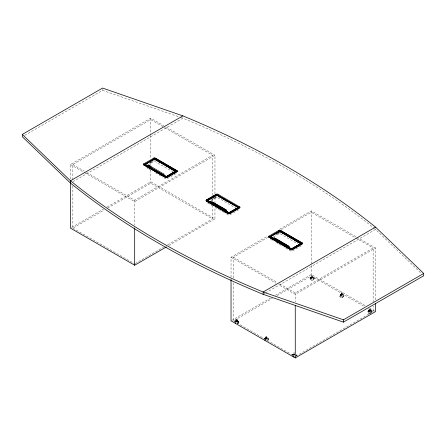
<?xml version="1.0" encoding="UTF-8"?>
<svg xmlns="http://www.w3.org/2000/svg" width="446" height="446" viewBox="0 0 446 446"><rect width="100%" height="100%" fill="white"/><g stroke="black" fill="none" stroke-linecap="round" stroke-linejoin="round"><path stroke-width="0.33" stroke-dasharray="2.23 1.67" d="M341.402 292.732L341.19 295.09L341.19 293.145L341.402 292.732L342.11 292.855L342.11 294.806L341.441 295.23M370.336 311.157L369.338 311.241L369.561 308.883L370.269 309.006L370.269 310.957L369.6 311.38M372.081 312.111C370.682 307.288 363.702 313.583 370.353 313.488M264.573 338.982L264.69 338.324C265.872 337.288 268.682 337.505 268.765 339.389L267.689 340.577M268.364 338.536L268.057 340.159L266.976 340.672M292.676 356.22L292.816 355.417L293.897 354.91L295.291 354.988M296.032 356.415L296.177 355.613M296.339 354.793L295.893 355.813M310.249 278.655L310.399 277.774C311.581 276.737 314.397 276.955 314.48 278.839C313.923 281.655 307.84 279.815 310.628 277.535L310.282 277.797L311.676 277.183L311.291 277.356M314.079 277.986L313.923 278.867L312.741 279.43L311.598 279.363M265.961 338.486L267.082 337.906M312.652 277.696L311.637 277.875L312.791 277.362M293.936 354.743L294.332 354.319M266.942 338.246L266.546 338.67M268.269 339.099L268.319 338.821M312.696 277.83L312.256 278.12M313.978 278.555L314.029 278.271M296.244 355.356L296.295 355.077M265.493 337.945L264.584 338.921M311.208 277.395L310.293 278.371M293.468 354.202L292.559 355.178L292.665 354.581L294.421 353.979M264.634 338.642L265.114 338.124M310.344 278.092L310.829 277.574M292.609 354.899L293.089 354.38M236.564 321.622L237.244 321.192L237.239 319.247L236.531 319.124L236.319 321.482L237.3 321.393M341.129 294.895L342.823 294.806M369.288 311.046L370.983 310.957M236.798 321.65L237.239 319.247M236.252 321.287L237.947 321.198M236.531 319.124L236.308 321.482L237.211 321.521M237.027 321.605L237.239 321.192L236.347 321.159M341.675 295.258L342.11 292.855M342.177 295.001L341.179 295.09L341.63 294.639M369.834 311.408L370.269 309.006M369.784 310.79L369.349 311.241L369.561 308.883M265.822 339.261L266.067 338.826M311.531 278.711L311.782 278.282M293.797 355.518L294.042 355.088M278.661 232.84L278.917 232.399M234.624 321.627C236.369 318.7 241.665 322.804 237.305 323.729L237.735 323.629L237.322 323.729M235.17 321.293C235.432 320.484 238.365 320.808 236.971 320.763M340.047 294.901C342.506 292.392 346.135 297.359 341.703 297.387C338.18 297.772 339.328 293.055 342.444 294.371L341.848 294.371M368.206 311.052C368.468 310.243 371.401 310.567 370.007 310.522M264.266 338.698L265.961 337.733L265.576 337.906M292.242 354.955L293.936 353.99L293.552 354.163M276.035 234.49L279.486 232.684L276.091 234.524M150.246 162.5L154.188 160.638M150.302 162.528L154.244 160.671M216.862 196.82L211.666 199.245L216.806 196.786M311.916 278.081L311.704 275.723L312.412 275.6L312.479 278.064M235.605 321.923L236.068 321.611M340.482 295.531L340.939 295.224M368.641 311.682L369.098 311.375M235.025 322.33L235.912 321.705L237.305 321.627L238.387 322.135L238.526 322.937L237.64 323.567M341.218 294.767L342.121 294.8L341.402 294.678M369.377 310.918L370.28 310.951L369.561 310.834M24.697 135.35L102.58 90.382L179.571 117.053M70.457 179.052L70.457 164.535L150.737 118.184L163.938 125.811M72.865 179.744L72.865 164.535L150.737 119.573L163.938 127.199M72.871 181.695L182.86 118.19A823.115 475.219 0 0 1 373.96 228.162M147.76 164.92L154.377 161.101L173.048 171.877M71.655 227.449L103.405 209.118M107.001 207.044L150.737 181.79L214.961 218.869L214.961 207.117M72.865 185.965L72.865 228.14L104.013 210.155M107.603 208.081L150.737 183.183L212.552 218.869L212.552 205.734M176.059 173.617L166.43 179.175L163.414 177.436M86.669 172.502L134.681 200.221L212.552 155.264L212.552 195.365M214.961 193.982L214.961 155.264L134.681 201.614L84.261 172.502M210.98 200.722L216.996 197.249L235.666 208.031M135.277 263.486L163.431 247.229M167.624 244.809L212.552 218.869M168.828 245.506L214.961 218.869M238.677 209.765L229.049 215.329L224.226 212.547M231.039 277.3L231.039 257.247L267.589 236.151M279.57 229.233L311.319 210.897L356.337 236.887M233.448 277.992L233.448 257.247L267.594 237.534M281.37 229.578L311.319 212.29L355.133 237.584M273.515 236.826L279.519 233.364L297.593 243.795M301.212 245.885L291.606 251.433L283.773 246.911M263.14 294.321L264.941 293.278M265.543 292.933L375.532 229.428L421.693 273.85M231.641 320.507L270.583 298.028M275.377 295.258L311.319 274.507L365.943 306.04M233.448 282.831L233.448 320.852L272.383 298.374M277.178 295.609L311.319 275.896L364.733 306.737M279.664 283.929L295.263 292.938L373.135 247.976L373.135 301.909M375.543 299.829L375.543 247.976L295.263 294.327L278.46 284.626M295.865 356.198L373.135 311.587L373.135 306.056M235.482 321.075L236.374 320.797M340.354 294.683L341.251 294.405M368.513 310.834L369.411 310.555M264.84 339.161L265.922 338.648L267.316 338.731L268.202 339.356M268.213 339.417L267.026 339.975L265.883 339.908M293.97 354.085L293.039 354.525L292.916 355.217L293.68 355.757M266.24 338.085L265.699 338.196L266.831 338.007M293.674 354.453L294.215 354.341M311.955 277.535L311.408 277.646L312.546 277.457M266.201 338.631L266.909 338.508L266.697 336.15L265.989 336.273L265.989 338.224L266.195 338.637L266.92 338.508L266.702 338.09L265.978 338.219M312.624 276.013L311.916 276.135L311.704 275.723M312.417 277.546L311.693 277.668L312.412 277.551L312.635 277.964M266.909 336.557L266.201 336.68L265.989 336.273M294.17 354.893L293.964 352.53L294.672 352.407M293.953 354.475L294.678 354.347M342.227 294.349L340.705 294.438L339.735 295.118L339.852 295.782M341.073 296.562L342.6 296.473L343.565 295.787L343.492 295.347M370.386 310.5L368.864 310.589L367.894 311.269L368.011 311.932M369.232 312.713L370.76 312.624L371.724 311.938L371.652 311.498M237.356 320.741L235.828 320.83L234.897 321.733M370.676 313.326L369.282 313.404L368.201 312.897L368.062 312.088L368.942 311.464L370.336 311.386L371.418 311.893L371.563 312.702M236.96 322.91L237.724 322.865L238.694 322.179L238.616 321.739M294.215 354.012L293.847 354.024L294.271 354.102M341.748 294.644L341.246 294.577L342.361 294.778M369.907 310.795L369.405 310.728L370.52 310.929M236.871 321.036L236.374 320.969L237.489 321.17M341.19 293.145L341.898 293.267M369.349 309.295L370.057 309.418M236.319 319.531L237.027 319.659M180.229 117.281L182.86 118.19L182.86 117.036M340.187 296.138L340.777 296.417M368.346 312.289L368.937 312.574M166.341 127.194L214.961 155.264M356.939 237.233L375.543 247.976M164.541 127.545L212.552 155.264M355.735 237.93L373.135 247.976M146.556 167.702L148.362 168.744M148.964 169.09L151.975 170.829M155.587 172.914L162.812 177.09M207.368 202.807L212.787 205.94M215.195 207.329L223.624 212.196M270.516 239.257L272.322 240.299M275.94 242.384L281.359 245.517M369.544 308.119L375.543 311.587M368.335 308.816L373.135 311.587M72.865 164.535L84.266 171.119M233.448 257.247L277.261 282.541M70.457 164.535L83.658 172.156M231.039 257.247L276.057 283.238M72.865 228.14L134.681 263.831M233.448 320.852L295.263 356.544M310.488 278.828L310.973 279.168M371.512 310.918L371.931 311.33M343.353 294.767L343.771 295.18M238.476 321.159L238.894 321.572M296.283 354.559L296.741 355.646M293.964 352.53L294.176 352.942M266.697 338.096L266.909 338.508M311.319 210.897L311.319 264.835M311.319 265.521L311.319 275.896M295.263 292.938L295.263 301.931M279.519 232.204L279.519 233.364M214.961 197.439L214.961 202.278M212.552 198.821L212.552 201.586M150.737 118.184L150.737 134.787M150.737 135.467L150.737 158.291M150.737 162.433L150.737 165.204M150.737 170.037L150.737 183.183M134.681 200.221L134.681 225.119M102.58 89.222L102.58 90.382M374.484 228.586A823.115 475.219 0 0 1 375.532 229.428M265.063 338.269L264.941 338.96L265.704 339.501L267.834 339.127L267.957 338.436L267.193 337.895L265.063 338.269M310.55 278.611L310.41 279.413L311.297 280.043L312.691 280.121L313.772 279.614L313.912 278.806L313.025 278.181L311.637 278.103L310.55 278.611M310.773 277.719L310.656 278.41L311.42 278.951L313.549 278.577L313.672 277.886L312.908 277.351L310.773 277.719M236.029 320.875L235.271 321.41L235.388 322.101L236.324 322.542L237.523 322.475L238.287 321.934L238.164 321.243L237.233 320.802L236.029 320.875M340.906 294.483L340.142 295.018L340.265 295.709L342.394 296.083L343.158 295.542L343.035 294.851L342.104 294.41L340.906 294.483M340.789 295.313L339.902 295.938L340.042 296.746L341.123 297.253L342.517 297.175L343.403 296.545L343.264 295.743L342.177 295.235L340.789 295.313M369.065 310.633L368.301 311.169L368.424 311.86L369.355 312.3L370.554 312.233L371.317 311.693L371.195 311.001L370.264 310.561L369.065 310.633M342.606 297.242L342.199 297.337L342.606 297.242M311.949 277.206L311.587 277.217C314.034 277.629 314.346 277.741 311.949 277.206M266.24 337.75L265.872 337.767C268.325 338.18 268.631 338.291 266.24 337.75M342.684 294.505C341.853 294.26 344.318 295.308 342.684 294.505M370.843 310.656C370.013 310.41 372.477 311.459 370.843 310.656M237.813 320.897C236.977 320.652 239.446 321.7 237.813 320.897"/><path stroke-width="0.67" d="M145.034 164.591L147.381 165.672M147.236 165.617L149.85 165.923L147.554 165.695M166.336 176.9L175.557 171.186L154.271 159.105M154.522 159.161L145.167 164.418M164.089 175.261L163.955 174.091M145.034 164.435L154.405 159.027L175.596 171.275L166.258 176.61L175.495 171.214L175.596 171.537M175.54 171.571L175.495 171.214M207.914 200.929C207.033 199.936 211.454 202.763 212.469 202.01L226.278 209.988L226.674 210.607M207.764 200.923L207.786 200.51M226.574 210.306L212.469 202.077L209.854 201.703M207.652 200.589L217.024 195.181L217.141 195.577L217.057 195.203M226.674 210.54L226.707 211.482M228.932 212.82L238.209 207.468L228.876 212.759L226.808 211.499L229.01 212.932L238.671 207.373L229.049 213.01L207.373 200.399L216.996 194.846L238.671 207.373M238.158 207.725L238.075 207.351L238.214 207.691M272.556 237.952L274.585 237.963L288.846 246.17L289.376 247.681L291.45 248.874L300.732 243.6M274.067 237.902L274.585 238.03M275.026 238.197L289.242 246.655M300.643 243.522L279.43 231.379M279.681 231.435L270.259 236.748L279.737 231.402M291.45 248.874L300.755 243.683M291.528 249.169L301.217 243.471L291.606 249.113L269.908 236.514L291.606 249.03M300.721 243.834L300.777 243.538L279.564 231.301M207.708 200.616L209.854 201.77M216.946 195.292L238.214 207.429L217.024 195.181M22.3 134.413L102.58 88.063L182.86 115.876A823.115 475.219 0 0 1 375.532 227.114L423.7 273.465L423.7 275.779L343.42 322.129L263.14 294.321A823.115 475.219 0 0 1 70.468 183.083L22.3 136.732L22.3 134.413L70.468 180.764A823.115 475.219 0 0 0 263.14 292.002L343.42 319.81L423.7 273.465M182.86 115.876L70.468 180.764L70.457 228.14L134.681 265.219L166.43 246.889M143.919 163.844L153.541 158.213A1.394 0.803 0 0 1 155.353 158.135L177.029 170.746A1.394 0.803 0 0 1 176.889 171.794L167.267 177.341A1.5 0.864 0 0 1 165.394 177.452L143.718 164.842A1.5 0.864 0 0 1 143.919 163.76L143.919 163.844A1.5 0.864 0 0 0 143.718 164.931M154.377 158.698L144.749 164.34L166.43 176.856L176.053 171.309L154.377 158.782M176.053 171.219L166.391 176.778L144.755 164.245L166.43 176.856L166.258 176.544M143.718 164.842L165.394 177.369A1.5 0.864 0 0 0 167.267 177.257L176.889 171.704A1.394 0.803 0 0 0 177.029 170.656M206.537 199.914L216.159 194.361A1.394 0.803 0 0 1 217.971 194.283L239.647 206.894A1.394 0.803 0 0 1 239.508 207.942L229.885 213.495A1.5 0.864 0 0 1 228.012 213.606L206.336 200.995A1.5 0.864 0 0 1 206.537 199.914L206.537 199.998A1.5 0.864 0 0 0 206.336 201.079M206.537 199.998L216.159 194.45A1.394 0.803 0 0 1 217.971 194.372L217.971 194.283M207.368 200.494L216.996 194.935L238.677 207.451L216.996 194.846M206.336 200.995L228.012 213.523A1.5 0.864 0 0 0 229.885 213.405L239.508 207.858A1.394 0.803 0 0 0 239.647 206.81L239.647 206.894M269.072 236.118L278.683 230.476A1.394 0.803 0 0 1 280.495 230.398L302.193 242.992A1.394 0.803 0 0 1 302.053 244.04L292.442 249.598A1.5 0.864 0 0 1 290.569 249.71L268.871 237.116A1.5 0.864 0 0 1 269.072 236.029L269.072 236.118A1.5 0.864 0 0 0 268.871 237.2M269.908 236.597L279.519 230.961L301.217 243.471M268.871 237.116L290.569 249.626A1.5 0.864 0 0 0 292.442 249.509L302.053 243.956A1.394 0.803 0 0 0 302.193 242.908M375.532 227.114L263.14 292.002L263.14 294.321M231.039 279.374L231.039 320.852L295.263 357.937L375.543 311.587L375.543 303.291M270.282 236.692L272.411 237.891M235.711 323.389L235.098 322.731M278.683 230.476L278.683 230.56A1.394 0.803 0 0 1 280.495 230.482L302.193 242.992M279.519 231.045L301.212 243.566M289.365 237.311L290.558 237.997M294.734 240.405L295.927 241.091M297.12 241.782L298.909 242.814M153.541 158.213L153.541 158.297A1.394 0.803 0 0 1 155.353 158.219L177.029 170.746M219.064 196.714L220.848 197.751M222.041 198.437L223.234 199.128M224.427 199.814L228.001 201.882M232.176 204.296L233.364 204.982M158.826 161.943L160.019 162.628M169.558 168.142L173.132 170.21M149.85 165.856L163.955 174.157M164.189 175.345L166.258 176.61M207.373 200.399L229.049 212.926M293.117 356.532L293.557 356.85M264.701 339.963L265.141 340.276M343.42 319.81L343.42 322.129M295.263 305.387L295.263 357.937M214.961 202.969L214.961 205.043M150.737 165.895L150.737 167.969M134.681 227.884L134.681 265.219"/></g></svg>
